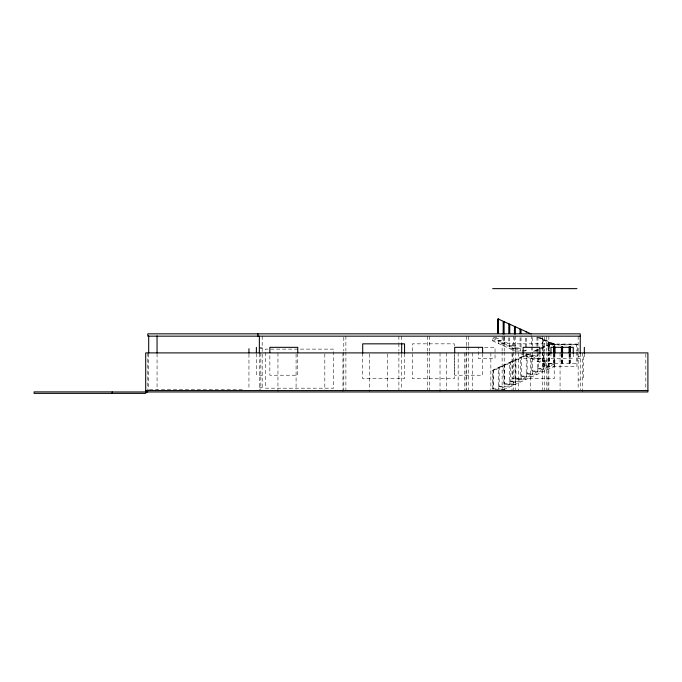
<?xml version="1.0" encoding="UTF-8"?>
<svg xmlns="http://www.w3.org/2000/svg" width="682" height="682" viewBox="0 0 682 682"><rect width="100%" height="100%" fill="white"/><g stroke="black" fill="none" stroke-linecap="round" stroke-linejoin="round"><path stroke-width="0.51" stroke-dasharray="3.41 2.56" d="M577.424 350.872L577.066 344.052L549.402 344.035M555.046 344.751L554.679 344.069L549.249 344.069L549.249 344.964M553.92 344.76L554.244 344.052M554.747 344.086L554.176 344.615L554.926 344.896M527.766 353.949L493.239 369.823L493.598 370.607L530.067 353.915M533.52 351.307L540.229 348.221M541.193 347.777L548.865 344.248L549.223 345.032L577.33 344.777L576.674 344.87M493.436 370.249L528.917 353.932M534.671 351.29L540.425 348.638M541.389 348.204L549.053 344.674M535.822 351.273L540.621 349.065M541.576 348.621L549.249 345.092M503.529 389.763L554.637 366.387L554.637 353.975M542.582 339.559L543.443 339.559L543.477 350.923M498.252 340.258L504.296 340.258M520.613 348.485L520.622 351.042L492.66 338.255L498.704 338.255L498.704 337.701L492.66 337.701L492.66 340.812L504.296 340.812M503.845 342.816L509.889 342.816L509.889 343.37L498.252 343.37L498.235 338.255M549.249 344.529L576.955 344.495M549.487 344.674L548.626 344.674L548.592 350.872M553.741 344.674L554.858 344.674M561.431 344.674L562.548 344.674M569.12 344.674L570.246 344.674M577.39 344.674L576.52 344.674L576.495 350.872M509.437 345.373L515.481 345.373L515.481 345.927L503.845 345.927L503.836 340.812M259.348 347.326L262.186 347.326M484.57 347.326L495.03 347.326L495.03 358.485L478.295 358.485L478.295 347.326M515.029 347.931L521.074 347.931M259.348 348.715L262.186 348.715M537.442 349.789L538.303 349.789M522.642 350.488L526.666 350.488L526.666 351.042L515.029 351.042L515.021 345.927M526.248 354.904L527.118 354.904L527.152 373.506M531.815 355.603L537.859 355.603L537.859 356.157L526.214 356.157M578.148 356.533L580.246 356.533M537.407 358.161L543.452 358.161M578.148 358.485L580.246 358.485M531.815 358.715L543.452 358.715L543.477 351.955M543 360.718L549.044 360.718M537.407 361.272L549.044 361.272L549.053 342.117L548.158 342.117L548.123 360.718M548.592 363.276L577.39 363.276M543 363.83L554.637 363.83L498.704 389.405L498.721 386.847M543 365.833L549.044 365.833M537.407 368.391L543.452 368.391M492.694 370.249L493.555 370.249L493.589 388.851M531.815 370.948L537.859 370.948M526.214 373.506L532.267 373.506M259.348 375.219L262.186 375.219M520.622 376.063L526.666 376.063M515.029 378.621L521.074 378.621M578.148 379.968L580.246 379.968M509.437 381.178L515.481 381.178M503.845 383.736L509.889 383.736M498.252 386.293L504.296 386.293M259.348 387.777L262.186 387.777M492.66 388.851L498.704 388.851M149.375 389.371L244.872 389.371M504.296 389.405L492.66 389.405L492.66 370.249M539.897 337.437L554.278 343.984M538.746 337.42L554.082 344.401M537.595 337.411L553.895 344.828M526.41 353.685L548.592 363.83M492.66 340.812L515.805 351.401M520.622 353.6L548.592 366.387L548.592 351.903M645.811 353.958L645.811 389.848M584.338 353.412L584.338 358.485M583.536 356.533L583.536 379.968M582.334 352.901L582.334 391.962M580.246 352.901L580.246 389.857M578.148 336.166L578.148 389.857M577.424 351.903L577.424 363.276M576.955 363.276L576.955 366.387L543 366.387L543 347.232L543.895 347.232L543.929 365.833M576.495 351.903L576.495 363.276M573.264 353.412L573.264 358.485L550.945 358.485L550.945 353.412M570.28 353.975L570.28 363.276M570.016 353.975L570.016 363.276M569.342 353.975L569.342 363.276M569.086 353.975L569.086 363.276M562.582 353.975L562.582 363.276M562.326 353.975L562.326 363.276M561.653 353.975L561.653 363.276M561.397 353.975L561.397 363.276M560.067 352.901L560.067 389.848M554.892 353.975L554.892 363.276M554.219 345.953L554.219 343.839L512.37 343.839L512.37 378.715L554.219 378.715L554.219 353.344M554.168 344.069L554.168 344.93M554.168 363.83L554.168 366.387M553.963 353.975L553.963 363.276M553.707 353.975L553.707 363.276M549.402 344.069L549.522 350.872M549.522 351.903L549.522 363.276M549.053 363.83L549.044 368.945L537.407 368.945L537.407 351.852M548.865 336.166L548.865 350.906M548.865 351.955L548.865 389.857M547.978 352.901L547.978 389.848M546.768 336.166L546.768 350.906M546.768 351.955L546.768 389.857M544.671 337.215L544.671 350.906M544.671 351.955L544.671 389.857M543.46 366.387L543.452 371.502L531.815 371.502L531.815 352.347M542.983 358.715L542.983 361.272M542.574 336.166L542.574 350.906M542.574 351.955L542.574 389.857M542.548 339.559L542.548 350.923M542.548 351.955L542.548 358.161M539.888 353.412L539.888 358.485L523.145 358.485L523.145 353.412M538.337 351.852L538.337 368.391M537.893 337.002L537.893 355.603M537.868 368.945L537.859 374.06L526.214 374.06L526.214 353.6M536.964 337.002L536.964 355.603M532.744 352.347L532.744 370.948M532.267 337.539L532.267 345.808M532.267 346.84L532.267 350.974M532.275 371.502L532.267 376.617L520.622 376.617L520.622 357.462L521.525 357.462L521.551 376.063M531.329 335.476L531.329 345.808M531.329 346.84L531.329 350.974M530.383 352.901L530.383 389.848M526.683 374.06L526.666 379.175L515.029 379.175L515.029 360.019L515.933 360.019L515.959 378.621M526.632 338.084L526.632 350.488M525.703 338.084L525.703 350.488M520.997 337.599L521.074 348.485L509.437 348.485L509.428 343.37M521.091 376.617L521.074 381.732L509.437 381.732L509.437 362.577L510.332 362.577L510.366 381.178M520.068 337.599L520.068 347.931M518.294 352.901L518.294 389.848M515.498 379.175L515.481 384.29L503.845 384.29L503.845 365.134L504.74 365.134L504.774 383.736M515.379 336.166L515.379 350.906M515.379 351.955L515.379 389.857M514.433 337.104L514.433 345.373M513.29 336.166L513.29 350.906M513.29 351.955L513.29 389.857M512.02 352.901L512.02 389.848M509.906 381.732L509.889 386.847L498.252 386.847L498.252 367.692L499.147 367.692L499.181 386.293M509.735 337.65L509.735 342.816M508.806 337.65L508.806 342.816M504.211 336.166L504.211 350.906M504.211 351.955L504.211 389.857M504.1 337.155L504.1 340.258M503.171 337.155L503.171 340.258M502.123 336.166L502.123 350.906M502.123 351.955L502.123 389.857M493.12 370.803L493.12 389.405M490.852 352.901L490.852 389.848M482.6 353.523L482.6 375.219L454.698 375.219L454.698 353.523M472.72 352.901L472.72 389.848M468.645 336.166L468.645 345.638M468.645 346.695L468.645 350.906M468.645 351.955L468.645 389.857M466.548 336.166L466.548 345.638M466.548 346.695L466.548 350.906M466.548 351.955L466.548 389.857M466.011 352.901L466.011 389.848M464.476 352.901L464.476 389.848M458.159 352.901L458.159 389.848M454.255 345.953L454.255 343.839L412.405 343.839L412.405 378.715L454.255 378.715L454.255 353.344M446.335 352.901L446.335 389.848M440.026 352.901L440.026 391.962M429.592 336.166L429.592 350.906M429.592 351.955L429.592 389.857M427.495 336.166L427.495 350.906M427.495 351.955L427.495 389.857M404.554 353.344L404.554 378.715L362.705 378.715L362.705 353.344M401.681 336.166L401.681 342.483M401.681 354.06L401.681 389.857M398.893 336.166L398.893 342.483M398.893 343.532L398.893 350.906M398.893 351.955L398.893 389.857M387.734 353.958L387.734 389.848M369.601 353.958L369.601 391.962M345.893 336.166L345.893 350.906M345.893 351.955L345.893 389.857M343.796 337.215L343.796 350.906M343.796 351.955L343.796 389.857M342.952 352.901L342.952 391.962M324.82 353.958L324.82 389.848M297.753 353.523L297.753 375.219L269.859 375.219L269.859 353.523M296.082 353.958L296.082 389.848M277.949 352.901L277.949 391.962M262.186 336.166L262.186 389.857M260.831 352.901L260.831 389.848M259.348 353.523L259.348 389.857M256.372 353.523L256.372 375.219M248.947 354.001L248.947 387.777M157.056 353.719L157.056 389.857M148.693 353.719L148.693 389.857M147.789 352.901L147.789 389.848M333.668 349.124L265.315 349.124L265.315 388.186L333.668 388.186L333.668 349.124"/><path stroke-width="1.02" d="M498.303 319.457L498.627 318.741M492.677 288.639L576.981 288.639M498.431 319.099L497.57 319.099L497.536 333.566M504.066 321.657L503.205 321.657L503.171 334.052M520.102 329.329L520.963 329.329L520.997 333.464M525.737 331.887L526.598 331.887M580.246 336.166L147.789 336.166L147.789 333.839L580.246 333.839L580.246 353.412M145.701 390.564L647.9 390.564M112.223 391.894L34.1 391.894L34.1 393.361L145.701 393.361L145.701 352.901L647.9 352.901L647.9 391.962L112.223 391.962L112.223 393.361M145.701 391.894L147.789 391.894M531.073 333.933L498.465 319.099L498.465 333.566M584.338 347.326L584.338 353.412M573.264 353.412L573.264 347.326L550.945 347.326L550.945 353.412M570.28 346.737L570.28 352.944M570.016 346.737L570.016 352.944M569.086 346.737L569.086 352.944M562.582 346.737L562.582 352.944M562.326 346.737L562.326 352.944M561.397 346.737L561.397 352.944M554.892 346.737L554.892 352.944M554.637 346.737L554.637 352.944M553.963 346.737L553.963 352.944M553.707 346.737L553.707 352.944M539.888 353.412L539.888 347.326L523.145 347.326L523.145 353.412M520.068 329.329L520.068 333.464M515.362 334.001L515.362 326.772L514.467 326.772L514.433 334.001M509.735 333.515L509.735 324.214L508.832 324.214L508.806 333.515M504.1 321.657L504.1 334.052M482.6 352.492L482.6 347.326L454.698 347.326L454.698 352.492M404.554 353.344L404.554 343.839L362.705 343.839L362.705 353.344M401.681 343.532L401.681 353.012M297.753 352.492L297.753 347.326L269.859 347.326L269.859 352.492M259.348 336.166L259.348 353.012M257.949 333.839L257.949 336.166M256.372 347.326L256.372 352.492M248.947 348.715L248.947 352.944M157.056 335.825L157.056 353.012M148.693 335.825L148.693 353.012"/></g></svg>
